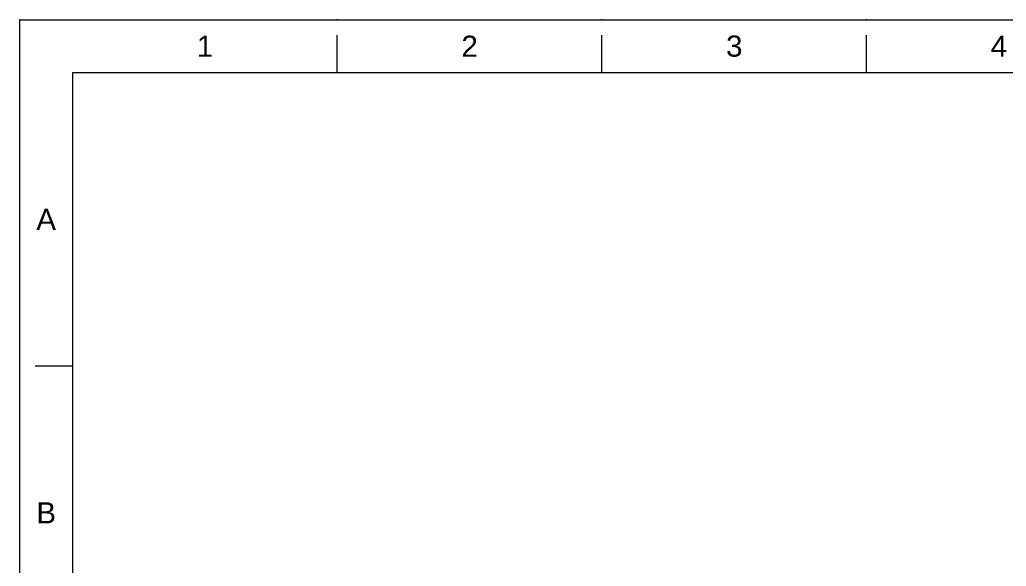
# Model space of a CAD drawing. Header units: millimetres. Extents: x 12315 to 13087, y 1034 to 1580.
# Drawn here: x 12314.7 to 12657.2, y 1390.7 to 1580.3 of the extents above; entities that cross this region are included whole.
import ezdxf

# ---------------------------------------------------------------- set-up
doc = ezdxf.new("R2010")
doc.units = ezdxf.units.MM
doc.layers.add('FORM', color=7, linetype='Continuous', lineweight=13)
doc.styles.get("Standard").update_dxf_attribs({"font": 'arial.ttf'})

msp = doc.modelspace()

# ---------------------------------------------------------------- linework, layer by layer
at = {"layer": 'FORM'}
for p, q in [((12424.95, 1561.94), (12424.95, 1574.93)), ((12516.85, 1561.94), (12516.85, 1574.93)), ((12608.74, 1561.94), (12608.74, 1574.93)), ((13068.19, 1561.94), (12333.06, 1561.94)), ((12333.06, 1561.94), (12333.06, 1052.86)), ((12333.06, 1460.12), (12320.07, 1460.12))]:
    msp.add_line(p, q, dxfattribs=at)
msp.add_lwpolyline([(12314.69, 1580.31), (13086.57, 1580.31), (13086.57, 1034.48), (12314.69, 1034.48)], close=True, dxfattribs=at)
at = {"layer": 'FORM', "color": 7}
msp.add_point((12314.69, 1580.31), dxfattribs=at)
at = {"layer": 'FORM'}
for p in [(12424.95, 1580.31), (12516.85, 1580.31), (12608.74, 1580.31)]:
    msp.add_point(p, dxfattribs=at)

# ---------------------------------------------------------------- texts
at = {"layer": 'FORM', "char_height": 7.35, "attachment_point": 5}
for s, width, insert in [('1', 64.98, (12379.01, 1571.12)), ('2', 64.98, (12470.9, 1571.12)), ('3', 64.98, (12562.79, 1571.12)), ('4', 64.98, (12654.68, 1571.12)), ('A', 12.996, (12323.87, 1511.03)), ('B', 12.996, (12323.87, 1409.21))]:
    msp.add_mtext_dynamic_manual_height_columns(s, width=width, gutter_width=16.25, heights=[0], dxfattribs=dict(at, insert=insert))

doc.saveas('drawing.dxf')
